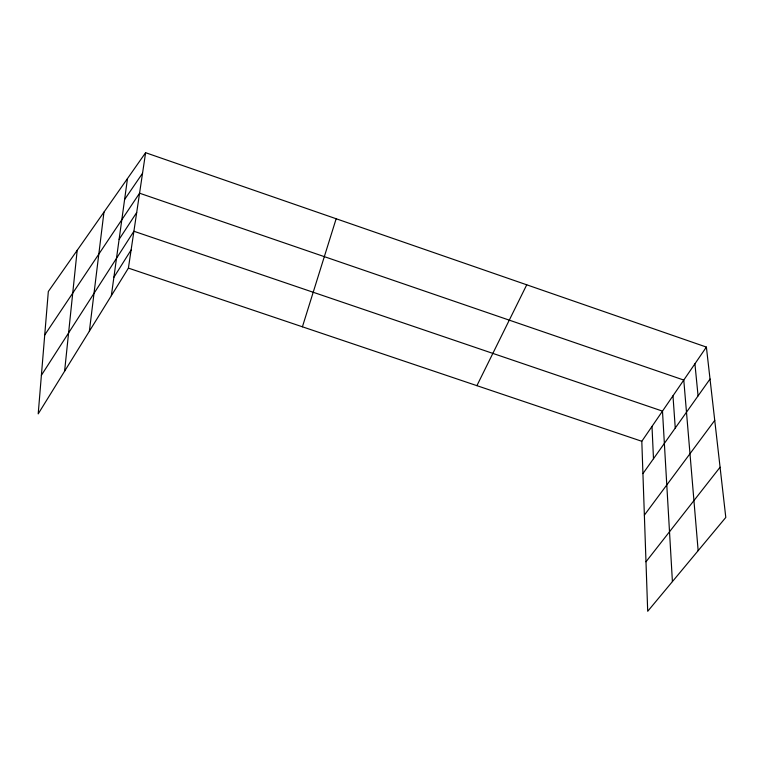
<?xml version="1.0" encoding="UTF-8"?>
<svg xmlns="http://www.w3.org/2000/svg" width="764" height="764" viewBox="0 0 764 764"><rect width="100%" height="100%" fill="white"/><g stroke="black" fill="none" stroke-linecap="round" stroke-linejoin="round"><path stroke-width="1.15" d="M64.606 371.199L77.183 250.344M89.378 331.175L103.961 212.125M111.353 295.658L127.492 178.547M145.609 152.704L48.323 291.514L38.2 413.878L128.409 268.107L145.609 152.704L706.385 347.076L725.8 517.438L647.7 611.295L641.808 441.286L706.385 347.076M302.42 326.801L336.16 218.752M476.908 385.658L526.74 284.81M113.884 277.303L131.112 249.962M41.39 375.286L133.901 231.253L662.484 411.118L672.415 581.585M119.117 239.352L136.689 212.526M44.723 334.976L139.573 193.206L683.78 380.061L698.153 550.663M124.608 199.49L142.543 173.275M642.925 473.613L710.033 379.03M644.367 515.146L714.741 420.381M645.981 561.779L720.08 467.224M128.409 268.107L641.808 441.286M694.915 363.817L698.076 395.886M672.979 395.819L675.261 428.041M651.998 426.427L653.487 458.734"/></g></svg>
